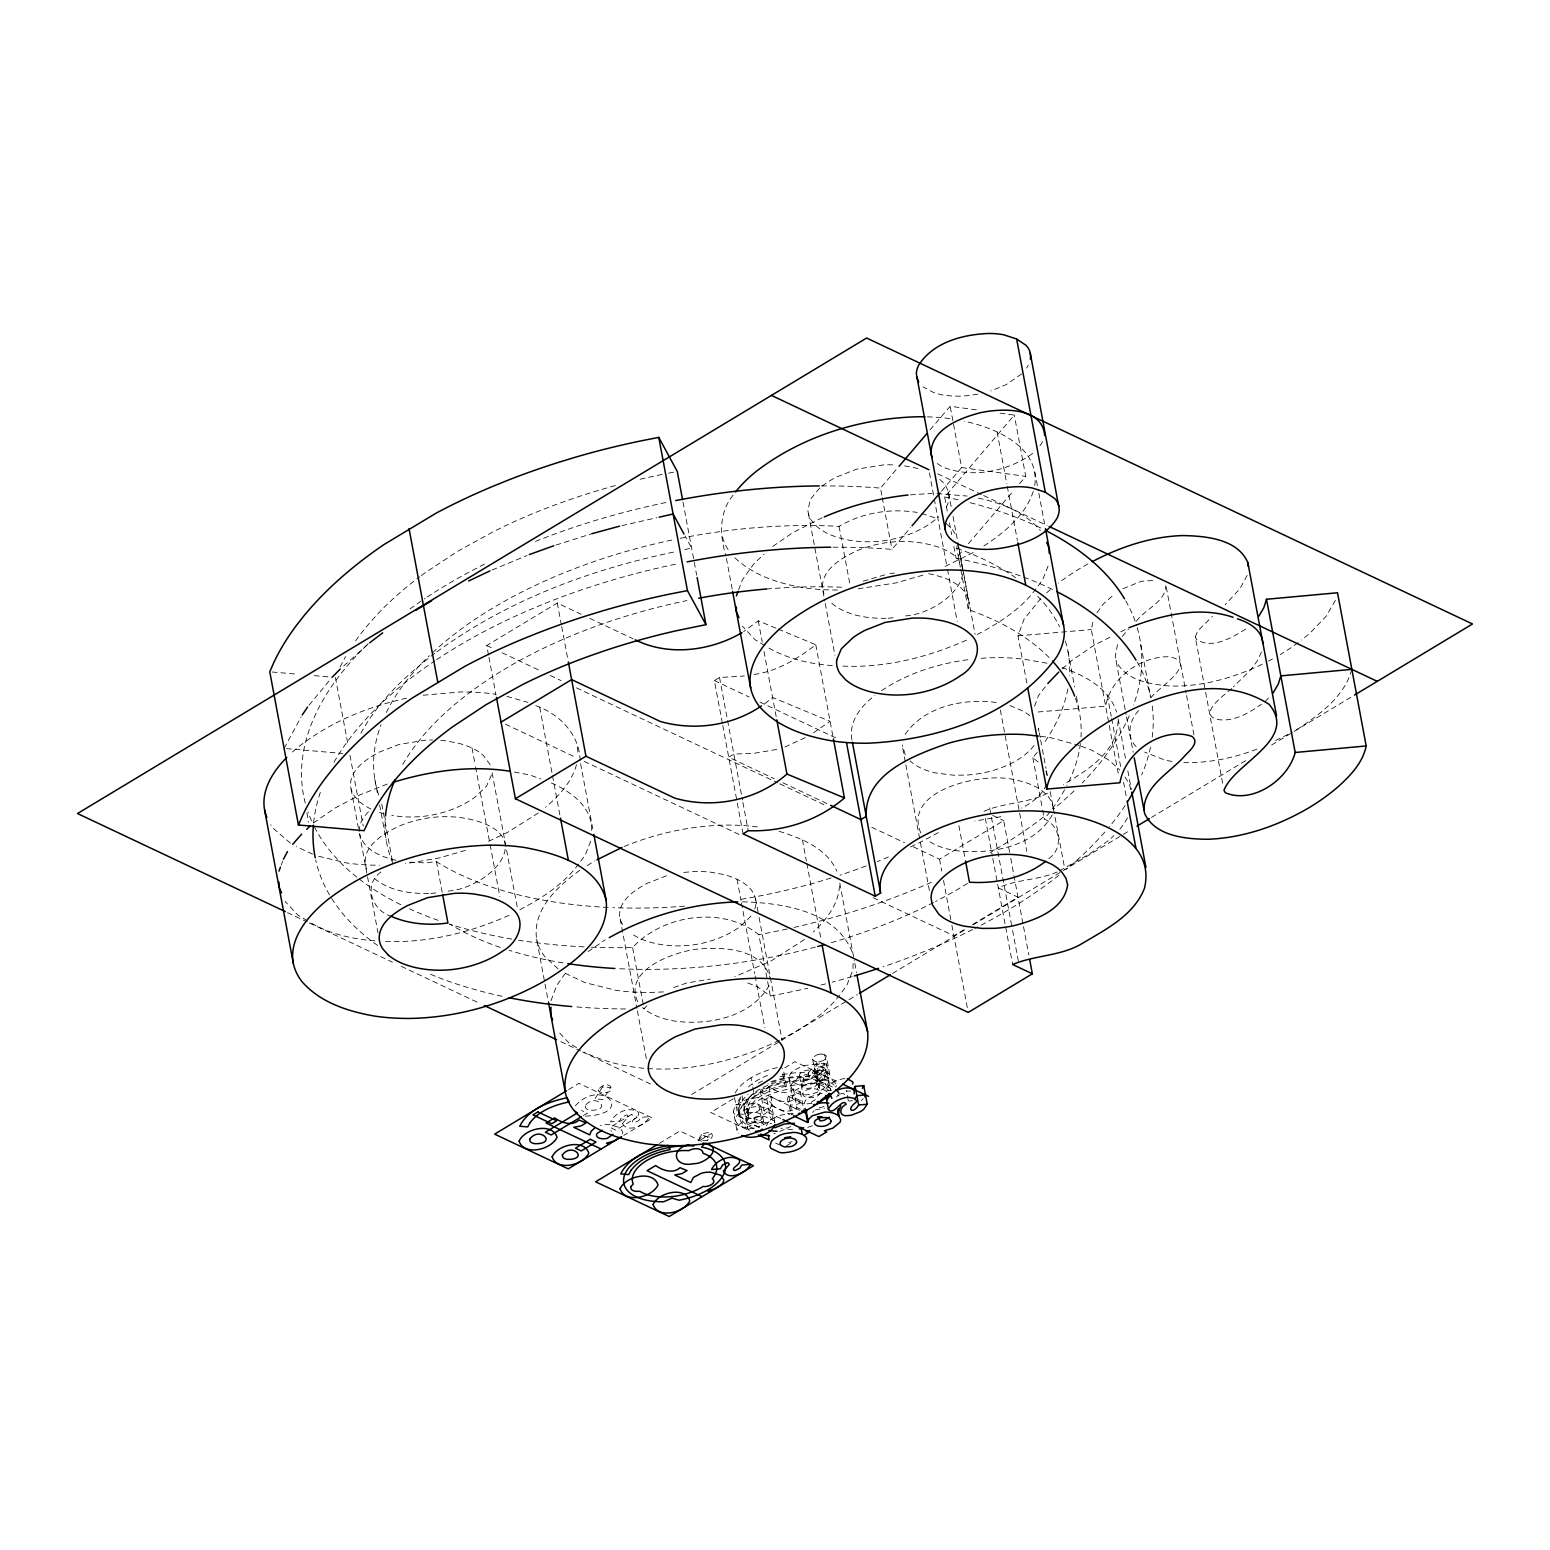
<?xml version="1.0" encoding="UTF-8"?>
<svg xmlns="http://www.w3.org/2000/svg" width="1550" height="1550" viewBox="0 0 1550 1550"><rect width="100%" height="100%" fill="white"/><g stroke="black" fill="none" stroke-linecap="round" stroke-linejoin="round"><path stroke-width="0.75" stroke-dasharray="5 3.75" d="M591.674 830.432C592.584 806.601 569.489 790.384 549.669 782.266M853.062 963.596L852.907 970.009L846.804 985.374L841.069 993.124M851.919 739.776C848.586 721.079 861.102 706.102 874.839 695.485M1118.092 721.079C1117.143 752.002 1087.344 770.621 1063.358 784.416M848.218 1100.287L846.533 1090.658M1222.64 783.234L1195.302 637.089L1197.627 631.024L1212.468 616.319M839.499 885.844C838.511 904.347 826.286 919.77 813.343 931.957M1034.741 485.518C1040.05 446.613 995.333 427.761 964.197 421.193M359.135 831.517L360.046 824.232L363.901 816.734L369.481 810.727M1118.209 773.334L1091.297 629.552L1093.447 619.671M827.158 1092.053A42.799 22.242 -10.6 0 0 818.923 1087.654C821.694 1077.327 810.689 1072.522 803.229 1077.541A42.799 22.242 -10.6 0 0 767.812 1084.051M818.322 1083.217L814.002 1087.616L806.194 1088.526A10.579 5.483 -10.6 0 1 801.912 1086.511C799.141 1078.761 817.799 1076.049 818.167 1084.07A42.799 22.242 -10.6 0 1 828.63 1090.406M818.923 1087.654C818.245 1081.493 808.616 1082.501 804.624 1084.981A42.799 22.242 -10.6 0 0 762.523 1094.939A42.799 22.242 -10.6 0 0 749.038 1118.441L746.461 1121.154L747.061 1123.634A10.559 5.483 -10.6 0 0 751.363 1125.668L755.741 1125.707A42.799 22.242 -10.6 0 0 761.573 1128.497M960.322 567.126L956.796 548.274L957.629 542.345M1049.156 657.626A352.451 183.094 -10.6 0 0 968.266 609.557L969.099 603.648L958.055 544.709M1026.817 683.007L1018.001 635.868L1024.046 619.206L1040.515 598.765M844.673 1094.61L843.278 1093.37A2.093 1.085 -10.6 0 0 842.347 1093.37L840.371 1093.971M491.369 775.116L486.487 786.199L474.532 797.553A82.383 42.799 -10.6 0 1 462.481 804.818C440.878 815.746 415.652 819.446 391.801 815.377M754.792 908.92C757.931 900.879 754.327 891.87 748.03 886.484A78.798 40.939 -10.6 0 0 737.025 879.296A83.7 43.477 -10.6 0 0 722.416 874.278L711.043 872.243A71.222 37.006 -10.6 0 0 692.482 871.604L681.671 872.65M766.514 1125.842L767.812 1123.033A19.937 10.346 -10.6 0 1 770.544 1120.204L776.066 1116.872A19.511 10.133 -10.6 0 1 780.987 1115.089L789.473 1113.811A17.631 9.164 -10.6 0 1 793.619 1114.082M576.503 764.654C571.756 782.033 559.027 795.925 545.523 807.259M1033.269 491.447C1025.189 515.84 1003.838 532.909 983.068 546.511M1034.606 706.219L1038.384 695.814L1046.444 685.313M1117.511 644.548L1115.244 656.464L1126.114 714.531M281.209 865.132L282.701 861.141M550.986 1000.757L556.741 985.354L566.583 971.598M738.594 589.93L742.314 579.952L753.959 563.716L764.072 554.164M1351.852 669.368C1344.044 697.926 1317.868 715.732 1294.483 731.232M590.666 841.262L585.164 855.193L579.894 862.323M1048.052 566.079L1042.549 579.991L1037.26 587.121M1247.13 575.438L1239.942 588.768L1225.12 604.752M946.178 507.218C951.564 498.364 948.639 486.7 940.811 480.326A81.491 42.334 -10.6 0 0 937.479 477.594M1261.467 652.046L1257.263 660.92L1250.676 669.852L1233.451 686.863M1335.383 600.431L1326.199 616.222L1310.757 632.342A194.874 101.234 -10.6 0 1 1301.477 640.072M340.128 666.984L343.286 660.746A395.095 205.259 -10.6 0 1 345.592 656.58M746.228 1116.523L746.364 1119.914A10.559 5.483 -10.6 0 0 750.665 1121.948C772.752 1123.072 758.105 1104.414 746.228 1116.523L748.34 1114.702A42.799 22.242 -10.6 0 1 761.825 1091.219A42.799 22.242 -10.6 0 1 803.927 1081.261M1046.521 784.281C1042.065 795.363 1031.913 802.764 1021.663 808.112M1052.256 814.932C1033.908 847.366 990.101 854.67 955.827 850.64A74.846 38.886 -10.6 0 1 927.52 840.1M769.129 985.529C750.994 1017.42 707.808 1025.848 673.843 1020.946A84.262 43.768 -10.6 0 1 642.553 1007.616M360.937 733.286C378.181 700.891 406.255 675.393 434.911 653.17M284.096 748.398L301.088 717.049M1026.546 368.164L1028.289 365.18M905.181 734.254C925.292 705.347 966.134 697.694 999.014 702.906M1096.935 612.754L1103.309 603.977L1114.489 594.115M733.072 495.264C718.793 512.449 719.646 535.738 725.962 555.985M1039.992 445.722L1042.627 441.789M575.379 1105.77C601.206 1076.979 636.934 1113.733 585.454 1116.136M1138.649 710.578C1128.981 720.401 1125.513 738.653 1137.719 747.875M578.557 864.086C563.599 884.314 541.667 898.361 519.579 909.792M1035.942 588.903C1020.966 609.111 999.053 623.158 976.965 634.609M839.635 995.061C824.678 1014.611 803.094 1028.115 781.433 1039.217M750.994 916.127L739.447 927.113A79.399 41.249 -10.6 0 1 727.803 934.127C705.25 945.5 678.59 948.871 653.945 943.175A83.855 43.574 -10.6 0 1 631.548 933.643M1034.179 745.511C1022.361 760.256 1003.819 768.102 985.839 772.326A67.154 34.894 -10.6 0 1 966.289 775.077L953.637 775.213L935.754 772.985A74.439 38.672 -10.6 0 1 920.933 768.102A74.613 38.75 -10.6 0 1 910.024 760.837M1122.239 636.43L1128.497 629.126M309.07 705.211L330.46 679.268M740.784 1096.935L735.843 1104.511L743.806 1105.189C751.556 1089.844 769.536 1083.566 785.327 1080.176L783.079 1076.049L778.972 1076.979M881.795 495.186L880.477 488.114L897.508 468.1M930.019 429.912L950.15 406.255L978.651 410.188M833.028 547.189A425.417 221.011 -10.6 0 1 891.947 549.398L910.528 527.581M941.489 491.195L961.62 467.538L950.15 406.255M947.263 511.093L944.609 496.949L1014.281 415.09L997.657 412.804M1052.431 589.426A425.417 221.011 -10.6 0 0 956.079 558.232L962.279 550.947M968.459 543.682L1013.371 490.924M1019.571 483.658L1025.751 476.373L1014.281 415.09M698.062 1141.033L702.286 1136.053L710.074 1137.119L707.265 1140.432M782.266 1074.634A51.654 26.834 -10.6 0 1 808.267 1072.91L816.714 1062.971L824.503 1064.036L825.898 1071.476L817.431 1081.416A51.654 26.834 -10.6 0 1 833.9 1088.042M749.134 1129.698A51.654 26.834 -10.6 0 1 750.2 1096.799A51.654 26.834 -10.6 0 1 809.643 1080.35L818.109 1070.411L816.714 1062.971M817.431 1081.416L816.056 1073.976L824.503 1064.036M836.554 1096.916L839.267 1094.513M591.364 947.186A425.417 221.011 -10.6 0 0 632.574 947.554C663.09 914.519 722.939 905.587 758.841 934.689L767.231 979.464M646.893 1005.756L644.044 1008.856L632.574 947.554M1265.052 701.666L1269.818 696.512M380.951 872.011C362.894 884.682 371.903 910.393 391.007 916.244M814.079 1110.769L813.266 1111.641A8.234 4.282 -10.6 0 0 812.801 1112.532M1048.769 858.623C1063.571 848.315 1060.723 826.15 1044.312 819.001L1042.549 809.584M1150.836 697.946C1157.482 687.929 1200.649 662.354 1168.913 656.735C1140.645 656.309 1110.497 677.815 1105.634 706.161L1037.066 712.07M835.314 1086.976L836.671 1085.775M1231.804 688.452C1225.411 694.226 1196.212 714.472 1218.145 719.568C1233.858 721.99 1249.067 712.942 1261.409 704.281M1136.286 621.24C1144.617 609.634 1165.891 601.516 1165.755 585.687M1062.273 668.903L1070.992 661.056L1094.203 645.149L1112.59 635.946M819.737 487.979L810.398 499.352L807.918 510.357A73.664 38.266 -10.6 0 0 811.444 520.451L816.792 526.419A86.684 45.027 -10.6 0 0 828.32 533.801A86.626 45.008 -10.6 0 0 843.433 538.993C868.93 544.883 896.52 541.396 919.867 529.616A82.383 42.799 -10.6 0 0 931.918 522.369L938.893 516.692M343.713 665.977L367.989 644.335M861.122 1100.655L863.273 1098.737M1021.624 373.957L1006.008 384.749L990.702 390.949M778.158 629.106L815.765 644.722C797.398 658.963 776.511 671.77 752.971 674.579M780.851 1118.596L763.937 1110.614L760.449 1092.014L769.013 1086.86C775.697 1091.781 786.412 1095.424 793.426 1089.011L800.401 1091.917C787.71 1101.546 783.757 1086.414 791.566 1114.876M775.949 628.176L758.26 620.833L743.671 631.548M764.828 703.719L772.597 697.442L830.102 721.331L812.839 733.247M800.381 1109.064L796.894 1107.63C789.88 1114.043 779.185 1110.401 772.501 1105.46L769.013 1086.86M579.816 870.325C557.903 886.058 532.328 909.308 536.61 939.087L548.526 1002.734M822.081 486.099L824.619 484.201A82.634 42.935 -10.6 0 1 836.671 476.954L856.375 469.243L883.306 464.923A73.761 38.324 -10.6 0 1 896.307 465.019M538.393 812.917L507.606 832.369L485.228 842.871M804.489 939.494L771.396 960.748L734.874 976.674M753.862 1092.886A42.799 22.242 -10.6 0 0 747.643 1110.982L745.066 1113.714L745.666 1116.194A10.559 5.483 -10.6 0 0 749.967 1118.228L754.346 1118.267A42.799 22.242 -10.6 0 0 771.532 1123.537M779.708 1131.481L785.598 1128.942L792.573 1129.698M701.743 1134.484L699.263 1138.049A6.413 3.333 -10.6 0 0 700.852 1139.773C714.608 1144.404 717.224 1127.063 701.743 1134.484L710.675 1138.707M313.449 822.992L335.071 808.034L360.511 794.627L388.043 783.796M772.791 546.433L792.438 532.851L822.139 517.758M1032.784 453.375C1007.888 471.336 973.264 478.485 944.066 467.558A52.777 27.416 -10.6 0 1 937.363 463.469M588.089 951.642L605.178 939.823M436.868 651.852C507.238 600.412 590.627 569.218 675.548 551.703M881.562 690.641C908.009 672.971 939.029 663.245 970.416 659.389M1245.638 629.087C1231.785 637.67 1212.487 649.566 1196.619 639.511L1195.302 637.089M587.159 865.597L594.851 860.947M488.502 654.952L486.739 645.517L557.283 603.008L581.114 614.265M722.339 723.036L714.395 680.605L719.529 677.505L744.387 675.994M983.998 811.289C1004.4 802.28 1029.161 803.442 1049.331 792.263M913.299 846.842L939.552 859.223L1003.683 820.589L1010.29 855.949M568.637 1089.553L578.925 1083.353L652.492 1118.073L623.72 1135.414M583.304 1115.593L587.334 1113.152L581.56 1110.439M964.216 929.613L953.889 935.832L870.751 896.597M972.509 924.614L1018.021 897.198L998.336 887.898C1016.49 879.218 1038.461 880.303 1057.216 871.972M691.629 1094.494L857.344 994.635M892.548 973.439L965.069 929.729M973.322 924.749L1128.71 831.129M1151.456 817.431L1246.781 759.984M1271.581 745.027L1352.414 696.337M659.331 1143.396L679.888 1131.016L701.53 1141.226M733.363 1098.795L710.752 1112.416L749.696 1130.803M784.746 1067.834L795.014 1061.653L838.298 1082.074M763.937 1110.614L772.501 1105.46M786.373 1145.896L792.534 1142.195M700.852 1139.773L711.411 1133.457M805.283 737.645L782.44 748.088M1087.945 563.909L1079.866 568.559A208.436 108.287 -10.6 0 0 1058.437 583.071M973.167 552.556L942.613 567.668M1122.917 588.729L1141.265 581.289L1155.351 580.339M779.398 1040.283C719.859 1069.074 645.672 1081.803 584.098 1052.159M763.162 1124.777C788.679 1112.919 757.931 1100.558 745.124 1110.129C721.854 1119.972 746.189 1133.961 759.849 1126.114M1268.404 661.133L1272.473 659.021M815.3 1109.916L824.387 1108.289M680.179 538.334A352.451 183.094 -10.6 0 1 839.073 526.38C862.381 512.624 890.553 508.09 917.154 512.43M1120.766 631.838L1126.889 628.777M1275.669 740.493L1292.39 732.259M1059.367 870.926L1089.379 854.05L1108.773 840.313A122.721 63.763 -10.6 0 0 1113.849 835.663M1262.184 664.233C1233.374 678.009 1201.618 686.999 1169.475 686.011C1150.294 684.228 1124.409 680.295 1115.961 660.319M624.127 846.552C656.328 833.28 690.99 825.743 725.826 825.084A145.235 75.446 -10.6 0 1 759.907 827.293M492.067 570.032L527.116 555.501M815.436 1099.686L812.607 1101.236A6.917 3.604 -10.6 0 0 811.522 1102.341L811.251 1102.786A8.138 4.224 -10.6 0 0 810.96 1104.511M966.502 640.15C927.404 657.433 884.624 668.283 841.669 666.054M509.117 915.333C470.037 932.635 427.238 943.466 384.284 941.257M850.679 1091.103L846.494 1090.987M852.423 1100.403L850.427 1101.043A1.976 1.027 -10.6 0 1 849.536 1101.062L848.548 1100.713M863.214 581.134L887.704 574.042M1256.837 749.173C1233.587 758.105 1208.767 763.123 1183.812 762.619M673.708 987.544L686.534 983.029L710.384 979.077M922.831 575.186L896.365 582.839L855.658 589.213M465.446 850.369L438.979 858.022L405.461 863.699M556.004 545.058L592.042 533.646M666.461 875.789L647.416 883.229A79.844 41.482 -10.6 0 0 635.771 890.243C627.459 896.016 619.225 904.677 619.632 915.507A71.203 36.987 -10.6 0 0 623.061 925.253M788.698 1142.602L792.05 1141.633M820.977 1061.285L821.636 1061.111A6.781 3.526 -10.6 0 0 823.496 1060.355A7.731 4.011 -10.6 0 0 825.007 1059.386A6.742 3.507 -10.6 0 0 826.208 1057.972A7.537 3.914 -10.6 0 0 826.479 1056.848L826.441 1056.499A6.239 3.236 -10.6 0 0 825.917 1055.569L823.224 1054.291A6.239 3.236 -10.6 0 0 821.423 1054.136L820.764 1054.155M824.464 1079.904L825.123 1079.711A6.781 3.526 -10.6 0 0 826.983 1078.955A7.731 4.011 -10.6 0 0 828.494 1077.986A6.742 3.507 -10.6 0 0 829.696 1076.572A7.537 3.914 -10.6 0 0 829.967 1075.467L826.441 1056.499M621.86 525.663L656.793 517.719M684.732 549.63L691.61 548.061L685.081 536.048M905.607 615.912C944.861 612.967 995.468 563.948 934.03 545.755C908.92 538.528 881.543 540.698 857.441 550.521C841.146 557.981 816.366 572.318 823.999 593.824M448.221 891.095C487.475 888.15 538.083 839.151 476.644 820.938C451.534 813.711 424.157 815.881 400.055 825.704C383.761 833.164 358.98 847.501 366.614 869.027M1000.971 816.676L974.892 821.054M662.121 474.416L647.125 477.671A395.076 205.259 -10.6 0 0 638.619 479.647M406.584 698.256C367.97 706.567 330.402 722.009 299.111 746.383A169.725 88.176 -10.6 0 0 290.082 754.211M668.612 473.157L675.122 471.878M977.895 394.107L968.692 395.521A56.827 29.527 -10.6 0 1 952.591 396.044L947.438 395.618A53.029 27.551 -10.6 0 1 933.662 392.576L923.025 386.861M776.647 749.464L754.443 753.242L733.867 754.114L728.732 757.214L774.225 778.701M811.929 1103.368L806.717 1103.891A18.232 9.474 -10.6 0 1 802.454 1103.619L793.542 1099.396A18.581 9.649 -10.6 0 1 792.496 1097.168L788.931 1077.638L790.364 1073.763A20.615 10.714 -10.6 0 1 793.193 1070.856L802.261 1066.09L812.801 1064.23A18.232 9.474 -10.6 0 1 817.083 1064.521L825.995 1068.725A17.883 9.3 -10.6 0 1 827.002 1070.953L830.567 1090.483M423.169 695.214L460.447 691.959A150.059 77.965 -10.6 0 1 495.709 694.245M888.169 618.295L894.66 617.597M430.784 893.498L437.274 892.8M753.649 1122.122L755.238 1121.948A42.799 22.242 -10.6 0 0 761.922 1125.126M889.952 573.539L894.428 573.093M608.162 907.428A352.451 183.094 -10.6 0 1 436.461 861.684L425.049 862.866L406.449 862.071M1018.001 635.868L1091.297 629.552M831.633 1090.27L824.949 1090.851A15.306 7.963 -10.6 0 1 825.433 1089.34L828.417 1085.62A25.304 13.156 -10.6 0 1 832.466 1082.675A22.029 11.451 -10.6 0 1 835.566 1081.048L841.417 1079.091A10.404 5.406 -10.6 0 1 845.021 1078.664M981.169 658.363L985.471 657.994A140.895 73.199 -10.6 0 1 1023.097 659.041L1046.889 663.206M910.47 494.857L932.17 493.365M663.458 991.923L649.702 992.465A144.867 75.253 -10.6 0 1 615.912 990.334L584.893 982.564L563.289 972.354M886.077 618.295C866.431 618.566 844.731 615.35 829.773 601.516M428.691 893.498C409.045 893.749 387.345 890.553 372.407 876.719M832.311 665.609C809.604 663.904 786.354 658.653 766.727 646.757M374.926 940.811C352.218 939.106 328.968 933.856 309.341 921.959M936.898 493.597L967.181 496.039M742.45 901.809C782.886 902.933 838.356 911.129 853.256 955.071M272.103 672.002L297.891 674.231M314.301 675.645L328.368 676.846M286.44 748.611L342.705 753.455M734.526 1097.536L737.587 1113.811L745.55 1114.508A48.205 25.052 -10.6 0 1 751.924 1105.538A47.101 24.471 -10.6 0 1 772.869 1093.331A48.283 25.091 -10.6 0 1 787.071 1089.476L783.583 1070.876L781.336 1066.749M1040.67 736.386L1049.544 737.393L1078.955 745.356M961.62 467.538L1025.751 476.373M818.109 1070.411L825.898 1071.476M904.522 465.872L914.287 467.674A86.684 45.027 -10.6 0 1 919.692 469.146M1172.071 761.438L1165.251 760.197L1144.694 752.118M978.341 498.131C1001.145 502.936 1025.112 511.965 1040.244 530.507M514.271 772.055L529.868 775L540.873 779.03M773.818 1133.399L775.349 1133.747M506.831 696.396L527.949 702.344M921.611 513.496L938.021 518.843M928.624 573.713C945.035 576.968 966.774 584.389 969.099 603.648M395.948 860.289C381.397 856.956 363.494 849.846 359.716 833.803M779.049 831.304C801.292 838.182 827.002 848.296 836.845 871.255M318.699 856.278L346.677 862.982A150.137 78.004 -10.6 0 0 379.285 865.229M1062.06 667.604C1084.322 675.18 1109.044 688.103 1116.562 712.07M1009.941 705.541L1023.523 711.334A82.092 42.644 -10.6 0 1 1030.479 716.274M1081.202 746.228L1092.401 750.51L1109.103 760.236L1119.817 770.001M747.701 982.933L757.097 986.536L770.311 995.972A425.417 221.011 -10.6 0 0 807.744 988.222M535.796 705.637C559.783 714.143 579.913 734.681 580.146 761.341M312.616 854.127L296.438 846.649M830.49 1089.553A17.883 9.3 -10.6 0 0 829.482 1087.325L820.551 1083.121A18.232 9.474 -10.6 0 0 816.269 1082.849L805.748 1084.69L796.681 1089.456A20.615 10.714 -10.6 0 0 793.852 1092.382L792.496 1097.168M774.942 1122.975L771.474 1104.356A17.864 9.281 -10.6 0 0 770.466 1102.147L761.534 1097.942A18.213 9.474 -10.6 0 0 757.252 1097.652L748.456 1098.969A20.189 10.501 -10.6 0 0 743.38 1100.81L737.664 1104.259A20.615 10.714 -10.6 0 0 734.816 1107.184L733.382 1111.059L736.947 1130.589A18.581 9.649 -10.6 0 0 737.994 1132.817L738.362 1133.244M774.69 1122.064A17.864 9.281 -10.6 0 0 773.934 1120.747L765.022 1116.543A18.213 9.474 -10.6 0 0 760.74 1116.252L751.944 1117.569A20.189 10.501 -10.6 0 0 746.868 1119.429L741.152 1122.859A20.615 10.714 -10.6 0 0 738.304 1125.784L736.947 1130.589M829.928 1075.099A6.239 3.236 -10.6 0 0 829.405 1074.169L826.712 1072.891A6.239 3.236 -10.6 0 0 824.891 1072.736L824.232 1072.755A7.556 3.933 -10.6 0 0 822.178 1073.046A6.742 3.507 -10.6 0 0 819.717 1073.84L817.238 1075.448A7.595 3.953 -10.6 0 0 816.385 1076.553A7.208 3.739 -10.6 0 0 816.094 1077.638A6.433 3.352 -10.6 0 0 816.288 1078.335L818.206 1079.904A6.433 3.352 -10.6 0 0 819.873 1080.272M937.653 473.854L981.402 494.508M983.591 495.535L1047.006 525.469M589.775 618.353L633.097 638.794M714.395 680.605L749.057 696.977M759.907 702.092L835.741 737.877M992.736 815.436L1003.683 820.589M782.905 782.789L828.417 804.256M486.739 645.517L493.307 648.617M502.064 652.744L541.434 671.324M550.173 675.451L561.119 680.624M576.426 687.851L777.674 782.827M779.863 783.854L825.801 805.554M871.739 827.235L904.541 842.716M505.455 724.199L575.457 757.233M584.195 761.36L739.505 834.656M788.097 1096.276L804.14 1103.852L805.438 1100.306L808.809 1097.206L821.016 1093.525A17.108 8.893 -10.6 0 1 825.569 1093.661M799.858 1110.323C779.03 1101.779 796.855 1108.095 802.144 1101.217L795.15 1098.33C788.117 1104.763 777.499 1101.023 770.757 1096.16L762.193 1101.314L789.686 1114.295M760.449 1092.014L798.521 1109.974M287.467 912.64L307.152 921.921M309.341 922.967L392.46 962.182M401.198 966.309L479.938 1003.47M560.868 1041.678L580.553 1050.958M582.742 1052.004L650.535 1083.993M775.659 1143.048L782.149 1146.128M839.015 1095.908L837.329 1094.726M764.789 645.575L755.044 639.724L742.431 626.161M576.561 1047.626L569.044 1043.092L558.387 1031.622M307.404 920.778L297.658 914.907L285.045 901.364M558.136 968.827L544.941 956.834A147.851 76.822 -10.6 0 1 536.61 939.087M290.431 843.181L273.226 828.32A153.082 79.534 -10.6 0 1 270.707 824.755M1037.183 752.37A352.451 183.094 -10.6 0 1 1032.842 757.717L1038.287 762.116M734.971 557.864C753.61 575.515 779.204 583.691 804.062 587.799A150.118 77.984 -10.6 0 0 839.034 590.007M946.081 523.571L952.262 529.228L956.195 535.583M637.689 1001.784C623.526 970.688 670.123 953.56 693.838 949.549C720.053 946.391 762.309 947.341 770.311 978.631M1124.99 777.054L1129.504 784.281L1130.977 790.984M920.797 832.97C902.158 789.26 983.669 772.152 1013.351 779.514A85.405 44.369 -10.6 0 1 1041.561 790.306L1047.645 795.692L1051.675 801.718L1053.283 808.112M782.634 1073.724L784.823 1085.349L787.071 1089.476M490.207 764.828L483.426 755.509A81.491 42.334 -10.6 0 0 472.033 748.069A86.684 45.027 -10.6 0 0 456.921 742.876L445.141 740.764A73.78 38.324 -10.6 0 0 438.921 740.202M905.258 754.85L902.391 744.93M816.54 1073.491L816.211 1072.697A10.036 5.212 -10.6 0 0 815.591 1071.961A9.901 5.134 -10.6 0 0 814.196 1071.05A10.559 5.483 -10.6 0 0 811.658 1070.275L810.941 1070.159A8.951 4.65 -10.6 0 0 808.596 1070.081A7.653 3.972 -10.6 0 0 806.155 1070.411L805.341 1070.604A6.839 3.546 -10.6 0 0 804.121 1071.011L802.939 1071.554A10.036 5.212 -10.6 0 0 801.486 1072.426L800.633 1073.123A6.82 3.546 -10.6 0 0 800.033 1073.801L799.742 1074.266A7.634 3.972 -10.6 0 0 799.451 1075.603A8.951 4.65 -10.6 0 0 799.877 1076.824L800.168 1077.211A10.579 5.502 -10.6 0 0 804.45 1079.226L810.65 1078.878A6.839 3.546 -10.6 0 0 811.871 1078.471L813.033 1077.947A9.998 5.192 -10.6 0 0 814.506 1077.056L815.358 1076.378A6.859 3.565 -10.6 0 0 815.959 1075.681L816.443 1074.77A7.924 4.127 -10.6 0 0 816.54 1073.491L820.008 1092.091A7.924 4.127 -10.6 0 1 819.911 1093.37L819.446 1094.281A6.859 3.565 -10.6 0 1 818.826 1094.978L817.993 1095.676A9.998 5.192 -10.6 0 1 816.521 1096.548L815.339 1097.071A6.839 3.546 -10.6 0 1 814.137 1097.478L807.938 1097.826A10.579 5.502 -10.6 0 1 803.656 1095.811L803.365 1095.424A8.951 4.65 -10.6 0 1 802.919 1094.203A7.634 3.972 -10.6 0 1 803.229 1092.866L803.501 1092.421A6.82 3.546 -10.6 0 1 804.101 1091.723L804.954 1091.026A10.036 5.212 -10.6 0 1 806.426 1090.154L807.589 1089.611A6.839 3.546 -10.6 0 1 808.809 1089.224L809.643 1089.011A7.653 3.972 -10.6 0 1 812.084 1088.681A8.951 4.65 -10.6 0 1 814.409 1088.778L815.145 1088.875A10.559 5.483 -10.6 0 1 817.683 1089.65A9.901 5.134 -10.6 0 1 819.059 1090.561A10.036 5.212 -10.6 0 1 819.698 1091.297L820.008 1092.091M760.992 1106.913L760.663 1106.119A9.901 5.134 -10.6 0 0 758.667 1104.472A10.579 5.502 -10.6 0 0 756.129 1103.697L755.393 1103.581A8.951 4.65 -10.6 0 0 753.067 1103.503A7.653 3.972 -10.6 0 0 750.607 1103.832L749.793 1104.026A6.839 3.546 -10.6 0 0 748.572 1104.433L747.391 1104.956A10.036 5.212 -10.6 0 0 745.938 1105.848L745.085 1106.526A6.82 3.546 -10.6 0 0 744.484 1107.223L744.213 1107.688A7.634 3.972 -10.6 0 0 743.903 1109.025A8.932 4.65 -10.6 0 0 744.329 1110.246L744.639 1110.614A10.579 5.502 -10.6 0 0 748.921 1112.648L755.102 1112.299A7.014 3.642 -10.6 0 0 756.729 1111.737L757.504 1111.35A9.998 5.192 -10.6 0 0 758.958 1110.478L759.81 1109.8A6.878 3.565 -10.6 0 0 760.411 1109.103L760.895 1108.192A7.924 4.127 -10.6 0 0 760.992 1106.913L764.15 1124.719A9.901 5.134 -10.6 0 0 762.135 1123.072A10.579 5.502 -10.6 0 0 759.616 1122.297L758.88 1122.181A8.951 4.65 -10.6 0 0 756.555 1122.103A7.653 3.972 -10.6 0 0 754.094 1122.433L753.281 1122.626A6.839 3.546 -10.6 0 0 752.06 1123.033L750.878 1123.576A10.036 5.212 -10.6 0 0 749.425 1124.447L748.572 1125.145A6.82 3.546 -10.6 0 0 747.972 1125.823L747.681 1126.288A7.634 3.972 -10.6 0 0 747.391 1127.625A8.932 4.65 -10.6 0 0 747.817 1128.846L748.107 1129.214A10.579 5.502 -10.6 0 0 749.871 1130.473M1045.959 771.067L1047.025 775.349M1166.278 587.101L1186.118 693.16M1186.564 695.524L1194.507 737.955M1140.8 644.742L1150.487 696.609M1126.54 716.894L1133.166 752.254M1118.131 718.987L1125.629 759.054M1127.838 770.834L1131.364 789.706M1107.262 695.02L1111.234 716.236M1111.66 718.599L1120.941 768.102M1123.576 782.246L1126.23 796.39M1034.877 472.014L1038.403 490.866M1038.849 493.229L1045.029 526.225M1068.027 651.678L1074.634 687.018M1076.397 696.454L1079.497 712.961M997.115 432.082L1006.822 483.949M1007.248 486.293L1017.401 540.504M1040.224 737.684L1038.442 728.268L1038.946 731.523M1040.651 740.048L1041.987 747.119M1042.414 749.464L1045.959 768.335M1046.386 770.679L1047.277 775.407M1050.202 791.624L1064.928 869.686M1032.842 757.717L1042.123 807.221M1000.351 709.977L1026.817 851.415M948.619 492.958L951.274 507.102M953.037 516.518L958.326 544.806M958.772 547.169L975.086 634.376M960.768 569.489L968.266 609.557M949.472 522.873L951.661 534.653M953.87 546.452L956.079 558.232M1010.736 858.312L1023.077 924.304M1023.523 926.667L1028.812 954.955M929.419 472.866L933.836 496.446M934.262 498.809L947.069 567.164M947.515 569.509L957.202 621.376M989.656 807.879L990.973 814.951M991.419 817.315L1012.15 928.101M1012.596 930.465L1018.331 961.097M985.316 818.361L992.368 856.084M992.814 858.448L997.231 882.008M997.657 884.372L1012.654 964.507M958.888 825.627L965.069 858.623M882.241 497.55L891.947 549.398M939.552 859.223L941.741 871.023M943.524 880.439L951.448 922.87M951.894 925.234L968.227 1012.441M902.759 748.34L905.394 762.484M905.839 764.847L919.964 840.274M920.409 842.619L929.671 892.122M839.073 526.38L850.097 585.299M808.48 513.864L824.794 601.071M825.239 603.434L834.946 655.282M815.765 644.722L833.416 739.001M839.809 883.171L854.36 960.961M854.806 963.306L856.569 972.741M802.435 839.887L806.407 861.102M806.852 863.447L820.958 938.874M758.26 620.833L762.232 642.049M763.995 651.484L776.337 717.476M824.794 1054.794L828.281 1073.394M822.43 1066.09L825.898 1084.709M726.408 558.349L732.143 588.981M812.646 1059.367L816.133 1077.986M814.196 1071.05L817.683 1089.65M808.267 1072.91L809.643 1080.35M803.229 1077.541L804.624 1084.981M799.509 1076.029L802.997 1094.629M800.401 1091.917L803.888 1110.517M719.529 677.505L742.469 800.091M742.896 802.435L748.204 830.722M793.426 1089.011L796.894 1107.63M683.007 502.103L696.686 575.166M755.586 898.69L758.667 915.197M759.113 917.561L782.053 1040.128M722.765 725.4L736.889 800.827M737.335 803.171L743.07 833.822M767.657 981.828L770.311 995.972M788.717 1095.908L792.205 1114.508M737.025 879.296L740.997 900.511M741.442 902.856L754.676 973.574M755.121 975.938L764.828 1027.786M766.882 1099.512L770.369 1118.112M758.667 1104.472L762.135 1123.072M777.209 1067.601A54.172 28.152 -10.6 0 0 751.014 1077.812L752.312 1084.787M752.757 1087.112L754.501 1096.412A53.979 28.036 -10.6 0 0 743.768 1104.743A54.366 28.249 -10.6 0 0 737.567 1113.811M754.346 1118.267L755.741 1125.707M747.643 1110.982L749.038 1118.441M746.848 1108.231L748.243 1115.671M742.062 1095.889L745.55 1114.508M743.981 1109.451L747.449 1128.051M738.284 1110.614L739.679 1118.054M620.174 918.898L636.953 1008.469M637.379 1010.813L646.641 1060.316M557.283 603.008L561.255 624.224M561.701 626.587L567.881 659.583M580.591 763.704L593.379 832.059M539.729 707.284L552.071 773.276M552.517 775.639L560.015 815.707M488.948 657.297L496 695.02M492.125 772.869L517.7 909.579M472.033 748.069L475.133 764.557M475.559 766.921L489.684 842.347M490.129 844.711L499.836 896.559M436.461 861.684L442.196 892.335M381.784 804.14L392.363 860.696M374.771 779.069L377.871 795.557M379.634 804.993L386.241 840.352M335.401 677.466L348.188 745.821M349.951 755.238L363.184 825.956M351.094 789.047L359.038 831.478M359.484 833.842L378.006 932.848M306.9 812.859L308.663 822.275M827.002 1070.953C825.627 1081.299 812.142 1084.671 803.229 1085.271A18.232 9.474 -10.6 0 1 798.986 1085L790.054 1080.796A18.581 9.649 -10.6 0 1 789.008 1078.567M771.474 1104.356C770.079 1114.702 756.594 1118.073 747.681 1118.693A18.232 9.474 -10.6 0 1 743.438 1118.422L734.526 1114.217A18.581 9.649 -10.6 0 1 733.479 1111.989M577.491 747.197L578.092 754.85M1137.216 627.653A425.417 221.011 -10.6 0 1 1133.534 705.173M1129.272 715.829A425.417 221.011 -10.6 0 1 1082.152 782.944M1074.169 790.829A425.417 221.011 -10.6 0 1 1053.089 809.468M1043.518 817.063A425.417 221.011 -10.6 0 1 990.198 852.558M931.414 882.299A425.417 221.011 -10.6 0 1 794.065 927.442M787.245 928.973A425.417 221.011 -10.6 0 1 758.841 934.689M584.118 946.876A425.417 221.011 -10.6 0 1 518.514 940.191M511.791 939.067A425.417 221.011 -10.6 0 1 449.364 924.091M438.185 920.351A425.417 221.011 -10.6 0 1 409.491 908.823M400.714 904.658A425.417 221.011 -10.6 0 1 358.786 878.714M356.849 877.184A425.417 221.011 -10.6 0 1 313.546 825.162M311.55 820.899A425.417 221.011 -10.6 0 1 308.082 812.142M305.331 803.229A425.417 221.011 -10.6 0 1 368.59 643.289M409.936 608.956A425.417 221.011 -10.6 0 1 425.146 598.377M427.122 597.079A425.417 221.011 -10.6 0 1 487.378 562.747M535.467 541.396A425.417 221.011 -10.6 0 1 666.442 502.413M821.558 485.906A425.417 221.011 -10.6 0 1 880.477 488.114M944.609 496.949A425.417 221.011 -10.6 0 1 958.772 499.972M970.261 502.743A425.417 221.011 -10.6 0 1 1040.961 528.143M1125.726 600.819A425.417 221.011 -10.6 0 1 1136.576 625.541M1152.27 706.025A425.417 221.011 -10.6 0 1 1151.689 740.706M1150.507 747.158A425.417 221.011 -10.6 0 1 1141.652 774.981M1125.145 805.496A425.417 221.011 -10.6 0 1 1109.316 826.789M1104.84 832.059A425.417 221.011 -10.6 0 1 1066.419 869.221M1058.863 875.324A425.417 221.011 -10.6 0 1 974.834 928.411M972.702 929.496A425.417 221.011 -10.6 0 1 882.977 966.871M852.113 976.616A425.417 221.011 -10.6 0 1 832.098 982.177M825.491 983.901A425.417 221.011 -10.6 0 1 821.074 985.025M625.599 1008.972A425.417 221.011 -10.6 0 1 574.081 1006.744M502.123 996.282A425.417 221.011 -10.6 0 1 427.335 972.935M377.638 945.481A425.417 221.011 -10.6 0 1 330.77 896.966M329.53 894.893A425.417 221.011 -10.6 0 1 315.716 859.998M313.604 822.817A425.417 221.011 -10.6 0 1 321.296 789.589M334.006 762.232A425.417 221.011 -10.6 0 1 434.678 660.978M436.616 659.661A425.417 221.011 -10.6 0 1 677.912 563.716M1137.196 662.102A425.417 221.011 -10.6 0 1 1150.798 697.423M1065.354 641.041A352.451 183.094 -10.6 0 1 1069.539 675.684M1067.872 688.975A352.451 183.094 -10.6 0 1 1043.828 743.361M938.273 832.602A352.451 183.094 -10.6 0 1 909.773 847.327M888.441 856.956A352.451 183.094 -10.6 0 1 877.377 861.548M866.121 865.927A352.451 183.094 -10.6 0 1 839.964 875.149M831.071 877.998A352.451 183.094 -10.6 0 1 739.331 899.581M684.519 906.169A352.451 183.094 -10.6 0 1 612.889 907.641M378.801 795.15A352.451 183.094 -10.6 0 1 381.009 724.838M386.338 712.458A352.451 183.094 -10.6 0 1 429.35 655.708M432.566 652.666A352.451 183.094 -10.6 0 1 673.126 539.768M956.796 548.274A352.451 183.094 -10.6 0 1 1015.638 577.743M1037.686 596.343A352.451 183.094 -10.6 0 1 1059.561 626.607M1075.409 698.139A352.451 183.094 -10.6 0 1 1081.009 736.967M1080.389 743.632A352.451 183.094 -10.6 0 1 1066.904 785.462M1064.579 789.822A352.451 183.094 -10.6 0 1 1051.384 810.049M1050.028 811.851A352.451 183.094 -10.6 0 1 1044.312 819.001M967.568 883.384A352.451 183.094 -10.6 0 1 935.561 901.519M933.546 902.546A352.451 183.094 -10.6 0 1 829.056 943.33M815.377 947.108A352.451 183.094 -10.6 0 1 617.288 968.595M563.076 962.879A352.451 183.094 -10.6 0 1 508.962 950.266M500.262 947.418A352.451 183.094 -10.6 0 1 449.849 924.149M392.809 863.059A352.451 183.094 -10.6 0 1 385.311 818.032M402.748 764.46A352.451 183.094 -10.6 0 1 686.941 600.567M766.611 589A352.451 183.094 -10.6 0 1 843.549 587.314M355.589 640.925A395.095 205.259 -10.6 0 1 372.446 619.748L379.905 611.688A381.843 198.381 -10.6 0 1 419.662 576.794M421.329 575.554A381.843 198.381 -10.6 0 1 424.7 573.074L457.502 551.393L493.83 531.417A381.998 198.458 -10.6 0 1 560.267 502.994L574.372 498.073A395.076 205.259 -10.6 0 1 615.466 485.557M927.384 416.853A150.137 78.004 -10.6 0 1 953.095 419.062M728.093 549.553A153.004 79.496 -10.6 0 1 721.99 534.769M384.206 813.731A86.567 44.969 -10.6 0 1 377.251 811.599M371.012 809.023A86.567 44.969 -10.6 0 1 359.503 801.66L354.078 795.634A73.625 38.246 -10.6 0 1 350.532 785.54C350.106 774.341 358.612 765.39 367.234 759.403A82.634 42.935 -10.6 0 1 379.285 752.137L398.989 744.426L425.921 740.106A73.78 38.324 -10.6 0 1 432.528 739.989M1046.56 592.894A208.436 108.287 -10.6 0 1 1053.167 587.237M1298.183 642.572A194.874 101.234 -10.6 0 1 1280.145 654.623M758.996 1126.714A51.654 26.834 -10.6 0 1 742.024 1096.392M758.26 1083.14A51.654 26.834 -10.6 0 1 762.619 1080.97M816.056 1073.976A51.654 26.834 -10.6 0 1 837.601 1085.872M817.528 1080.214A42.799 22.242 -10.6 0 1 830.529 1090.967M754.501 1096.412A54.172 28.152 -10.6 0 1 784.823 1085.349M751.014 1077.812A53.979 28.036 -10.6 0 0 740.28 1086.143A54.366 28.249 -10.6 0 0 735.184 1092.905M748.456 1086.938A47.101 24.471 -10.6 0 1 769.381 1074.731M819.039 1054.291A7.595 3.953 -10.6 0 1 821.113 1054.019M818.71 1054.426A6.742 3.507 -10.6 0 0 816.23 1055.24L813.75 1056.848A7.595 3.953 -10.6 0 0 812.917 1057.952A7.208 3.739 -10.6 0 0 812.607 1059.038M812.684 1059.076A6.433 3.352 -10.6 0 0 812.801 1059.735L814.719 1061.304A6.433 3.352 -10.6 0 0 816.385 1061.673A6.897 3.584 -10.6 0 0 818.962 1061.653M822.449 1080.272A6.897 3.584 -10.6 0 1 819.892 1080.272M820.725 1061.517A7.537 3.914 -10.6 0 1 818.691 1061.886M824.212 1080.118A7.537 3.914 -10.6 0 1 822.159 1080.486M824.116 1106.332A7.246 3.759 -10.6 0 1 821.849 1107.223L821.054 1107.417A8.138 4.224 -10.6 0 1 817.896 1107.785M790.81 1126.424A9.649 5.018 -10.6 0 1 789.725 1127.063L788.969 1127.412A6.801 3.526 -10.6 0 1 787.419 1127.974L781.433 1128.303A10.249 5.328 -10.6 0 1 780.754 1128.168M1127.451 817.819A122.721 63.763 -10.6 0 1 1119.759 829.269M812.433 1125.629A51.654 26.834 -10.6 0 1 806.581 1127.741M753.533 1128.458A51.654 26.834 -10.6 0 1 748.146 1094.223M770.873 1081.668A51.654 26.834 -10.6 0 1 808.964 1076.63L817.412 1066.691L825.201 1067.756L816.734 1077.696A51.654 26.834 -10.6 0 1 834.132 1085.039M610.758 1130.764A10.366 5.386 -10.6 0 1 611.708 1131.306M622.48 1133.902A14.899 7.75 -10.6 0 0 622.751 1132.197L619.923 1127.664L609.731 1124.544A15.461 8.041 -10.6 0 0 600.373 1125.61M790.752 1085.988C795.673 1101.217 823.011 1094.649 828.708 1082.132C823.98 1066.962 796.235 1073.317 790.752 1085.988M598.3 1089.689L598.281 1090.386A6.413 3.333 -10.6 0 0 599.889 1092.111C620.155 1095.986 609.324 1075.816 598.3 1089.689M814.389 1067.989L814.389 1068.667A6.413 3.333 -10.6 0 0 815.978 1070.411C836.264 1074.266 825.433 1054.097 814.389 1067.989M622.499 1123.401C626.975 1133.651 646.273 1125.203 649.392 1116.62L640.77 1117.414L638.852 1120.553L634.337 1122.743A1.976 1.027 -10.6 0 1 633.427 1122.762C628.583 1120.437 641.797 1116.446 638.038 1112.009C628.951 1106.003 614.827 1112.764 610.603 1121.851L619.496 1121.096L621.569 1117.376L626.239 1115.089A2.093 1.085 -10.6 0 1 627.188 1115.089L628.312 1116.775L622.499 1123.401M585.202 1105.731L585.803 1108.211A10.579 5.483 -10.6 0 0 590.104 1110.246C613.567 1111.059 595.491 1091.936 585.202 1105.731M602.466 1086.976L594.832 1098.931L603.028 1099.454L610.681 1087.499L602.466 1086.976M631.393 1114.508L610.002 1127.392L615.776 1130.124L637.166 1117.24L631.393 1114.508"/><path stroke-width="1.5" d="M278.942 882.144L278.942 886.581L281.558 892.916M550.967 1007.171L550.947 1015.696L552.633 1019.784M736.327 606.961L736.327 611.378L738.943 617.714M768.257 1135.162L768.955 1138.707M1143.919 809.681C1144.52 785.695 1169.727 772.675 1183.929 756.788C1188.056 751.924 1200.397 742.837 1192.047 736.424C1162.326 725.923 1124.738 752.37 1119.972 782.75L1046.676 789.086L1027.708 687.735M1049.098 553.04L1049.214 548.623L1046.696 542.306M793.581 1115.826L807.627 1122.452L808.926 1118.906L812.297 1115.806L824.484 1112.144A17.108 8.893 -10.6 0 1 829.056 1112.261L830.529 1112.474A21.293 11.063 -10.6 0 1 834.539 1113.559L836.806 1114.624A20.053 10.404 -10.6 0 1 839.286 1116.639L840.604 1119.798A14.764 7.673 -10.6 0 1 839.926 1122.355L832.757 1128.187L824.309 1130.744L826.692 1131.888L818.904 1136.576L782.963 1119.604M833.416 739.001L844.44 797.94C817.935 820.899 783.021 831.962 748.204 830.722L743.07 833.822L875.246 896.21L880.594 892.994C876.583 869.589 896.346 852.849 913.744 841.456C943.834 822.721 978.961 813.44 1014.146 811.212A140.895 73.199 -10.6 0 1 1051.772 812.258C1090.909 816.133 1156.61 837.523 1144.481 888.247C1133.883 915.469 1105.828 929.303 1082.307 943.427C1061.072 956.234 1034.606 955.129 1012.654 964.507L1032.358 973.807L968.227 1012.441L515.414 798.734L496.446 697.384M1046.676 789.086C1049.544 771.435 1062.738 757.853 1075.235 746.112A208.436 108.287 -10.6 0 1 1108.541 721.757C1155.409 694.846 1219.443 672.351 1269.14 704.378C1298.706 739.544 1233.974 763.239 1223.977 790.306L1225.294 792.728C1252.458 804.353 1288.128 779.902 1295.18 752.486L1266.505 599.269L1337.514 592.759L1366.189 745.957C1362.954 762.154 1351.212 774.768 1339.433 785.559A194.874 101.234 -10.6 0 1 1308.82 807.841C1278.169 825.743 1243.507 837.949 1207.818 839.267C1185.692 839.112 1155.118 836.244 1144.636 813.537L1134.212 757.834M825.821 1095.501L828.436 1109.451C834.442 1116.388 842.483 1096.606 846.164 1104.356C838.783 1107.436 838.627 1117.085 848.005 1115.535A10.811 5.619 -10.6 0 0 851.57 1115.128L860.269 1111.718A23.657 12.303 -10.6 0 0 863.989 1109.025L867.244 1104.22L863.757 1085.601L855.135 1086.395L853.74 1089.03M855.135 1086.395L858.623 1104.995C853.546 1114.179 845.021 1110.497 856.259 1102.108A9.358 4.863 -10.6 0 0 856.356 1100.558L854.147 1098.369L848.489 1097.264A10.404 5.406 -10.6 0 0 844.886 1097.691L839.034 1099.647A22.029 11.451 -10.6 0 0 835.954 1101.275A25.304 13.156 -10.6 0 0 831.904 1104.239L828.901 1107.94A15.306 7.963 -10.6 0 0 828.436 1109.451M1266.505 599.269L1263.851 607.678L1258.658 616.474M863.757 1085.601L862.381 1088.449M774.903 1124.854C771.086 1133.67 760.023 1136.77 751.169 1137.293A18.232 9.474 -10.6 0 1 746.926 1137.022L741.597 1135.452M826.692 1100.151L831.401 1093.893M278.981 871.1L280.453 867.128M283.437 859.146L287.506 851.551M736.366 595.917L737.839 591.926M864.784 1096.799L865.501 1094.92L856.879 1095.695L854.961 1098.834M852.558 1084.051L852.771 1083.508A9.358 4.863 -10.6 0 0 852.868 1081.958L847.385 1078.781M298.433 825.007L302.579 815.552A441.905 229.574 -10.6 0 1 325.5 778.061L332.824 768.781A457.327 237.596 -10.6 0 1 358.534 741.191A441.614 229.419 -10.6 0 1 412.416 697.926L464.767 666.384A441.033 229.129 -10.6 0 1 523.202 638.852L538.722 632.613A457.269 237.557 -10.6 0 1 586.966 615.66L603.357 610.642A441.75 229.497 -10.6 0 1 670.336 593.96L687.444 590.608L705.947 624.669L675.8 630.869A395.076 205.259 -10.6 0 0 603.028 651.291L588.942 656.212A381.998 198.458 -10.6 0 0 522.505 684.616L486.177 704.611L453.375 726.291A381.843 198.381 -10.6 0 0 408.58 764.906L401.121 772.966A395.095 205.259 -10.6 0 0 371.961 813.944L364.076 830.684L298.433 825.007L269.758 671.789L273.904 662.334A441.905 229.574 -10.6 0 1 296.844 624.844L304.149 615.563A457.327 237.596 -10.6 0 1 329.879 587.973A441.614 229.419 -10.6 0 1 383.741 544.709L436.093 513.166A441.033 229.129 -10.6 0 1 494.528 485.634L510.047 479.396A457.269 237.557 -10.6 0 1 558.291 462.442L574.682 457.424A441.75 229.497 -10.6 0 1 641.661 440.743L658.769 437.391L677.273 471.452L682.581 499.739M854.011 1093.893C856.472 1085.988 842.502 1087.441 838.434 1089.863M613.025 1134.29L607.484 1138.223A8.234 4.282 -10.6 0 1 602.776 1138.785L601.303 1138.63A9.087 4.728 -10.6 0 1 597.157 1136.673L596.711 1135.918A8.234 4.282 -10.6 0 1 597.157 1133.36L602.233 1130.299M807.182 1109.606L805.884 1113.152L801.873 1111.253M302.231 714.957L307.539 707.071M1272.996 693.083L1278.188 684.286L1280.842 675.877L1351.852 669.368M829.676 1093.37L820.454 1100.674M292.698 844.324L301.63 834.132M1047.781 683.569L1058.786 672.041M331.971 677.408L340.244 669.058M899.058 466.298L926.939 433.554M912.078 525.76L939.939 493.016M704.436 1143.745L701.607 1147.058A51.654 26.834 -10.6 0 1 724.16 1173.389A51.654 26.834 -10.6 0 1 679.055 1200.223L672.041 1198.15L663.749 1201.734A51.654 26.834 -10.6 0 1 625.812 1172.304A51.654 26.834 -10.6 0 1 693.838 1145.993M829.366 1117.182L824.29 1120.243A8.196 4.263 -10.6 0 1 820.086 1120.805L818.361 1117.027L822.004 1116.872M306.687 829.347L310.077 826.169M369.733 642.785L382.676 632.865M803.888 1110.517L802.241 1111.699M844.44 797.94L786.935 774.051C756.884 800.556 713 809.178 674.773 798.134L585.958 756.226L568.327 661.947M619.884 1137.39L613.626 1141.226L606.476 1143.164L608.859 1144.288M1045.688 861.296C1024.259 877.92 996.185 883.965 969.486 882.202L965.514 860.986M415.613 610.409L431.597 600.741M594.464 1128.226L591.073 1131.326L589.775 1134.871L573.732 1127.296L580.901 1125.978L586.036 1122.936L579.061 1120.03C572.028 1126.462 561.391 1122.743 554.648 1117.86L546.084 1123.033L601.071 1148.976M761.418 705.928C732.317 725.904 694.167 731.058 660.436 721.525L571.621 679.617L501.076 722.126M515.414 798.734L585.958 756.226M566.583 1090.793L494.644 1134.135L568.23 1168.855L621.647 1136.654M577.549 1112.861L545.387 1132.236L551.141 1134.968L581.308 1116.794M859.398 993.395L890.494 974.659M1136.964 826.15L1149.422 818.652M1354.487 695.078L1472.5 623.972L866.644 338.036L77.5 813.537L285.278 911.594M657.278 1144.636L595.626 1181.798L669.193 1216.517L753.455 1165.736L705.851 1143.261M804.876 1134.755L808.984 1132.275M596.866 859.824L621.957 847.482M741.966 632.652C710.462 651.077 668.554 656.483 635.268 639.821M468.642 580.979L489.877 570.942M609.266 937.673C648.307 915.372 692.966 903.34 737.839 901.848M774.826 1127.761L784.416 1123.963L794.549 1123.285M1092.169 561.681C1120.282 546.956 1151.243 536.416 1183.173 535.564C1205.822 536.029 1237.791 538.935 1247.866 562.708L1276.541 715.906M760.197 1130.337L760.992 1129.969A9.998 5.192 -10.6 0 0 762.445 1129.078M798.754 1113.559L799.955 1113.036M529.306 554.59L553.757 545.774M813.421 1104.995L814.913 1104.394M824.251 516.925C850.892 505.513 879.257 498.092 908.048 495.031M688.878 1144.753C669.329 1148.86 674.327 1167.944 693.315 1163.701C705.715 1164.36 725.749 1146.07 702.847 1143.086M817.121 1101.992L818.826 1101.372M1128.942 627.75C1161.434 615.273 1198.906 605.779 1233.025 617.249M790.713 1136.712L784.591 1137.777M592.042 533.646L619.535 526.186M392.46 782.537C430.164 770.796 470.561 765.099 509.795 771.222M758.589 1130.899L755.393 1131.423M659.118 517.177L673.107 513.999L683.996 534.033M1295.18 752.486L1366.189 745.957M858.623 1104.995L867.244 1104.22M820.415 1117.046L817.412 1116.93M1038.442 736.134L1025.131 734.603A127.391 66.185 -10.6 0 0 948.096 743.341C914.829 754.928 864.183 773.528 866.256 816.385L860.909 819.601L830.567 805.283M828.785 1103.174L825.821 1102.825A15.461 8.041 -10.6 0 0 816.462 1103.891M1237.442 618.818C1248.951 622.48 1262.165 629.862 1262.785 643.444M391.007 916.244C408.793 924.11 428.808 925.679 447.931 922.986L442.641 894.699M750.665 687.987A153.004 79.496 -10.6 0 0 759.287 706.335C777.616 727.454 805.961 736.482 832.738 741.016A150.118 77.984 -10.6 0 0 867.709 743.225C937.537 740.106 1014.669 715.519 1056.887 656.599C1086.337 607.135 1021.256 576.445 981.77 572.279A150.137 78.004 -10.6 0 0 946.507 569.974C889.061 571.504 831.052 589.232 785.153 624.398A169.803 88.214 -10.6 0 0 761.767 648.481C753.688 659.816 747.972 673.882 750.665 687.987L732.569 591.344M606.166 900.414C597.312 865.132 555.83 853.352 524.384 847.462A150.059 77.965 -10.6 0 0 489.122 845.176C431.675 846.707 373.666 864.435 327.786 899.601A169.725 88.176 -10.6 0 0 304.381 923.684C296.302 934.999 290.586 949.084 293.279 963.17A153.082 79.534 -10.6 0 0 301.901 981.538C320.23 1002.656 348.595 1011.685 375.352 1016.199A150.137 78.004 -10.6 0 0 410.324 1018.428C458.819 1017.536 506.85 1003.276 548.545 978.651C575.592 961.523 609.712 936.491 606.166 900.414L593.824 834.423M867.593 1031.68C859.029 997.58 818.962 986.207 788.582 980.511A145.235 75.446 -10.6 0 0 754.501 978.302C707.284 979.348 660.203 992.368 619.516 1016.432C593.495 1032.862 561.081 1057.681 565.285 1092.304A147.851 76.822 -10.6 0 0 573.616 1110.033C591.325 1130.454 618.721 1139.173 644.587 1143.532A144.867 75.253 -10.6 0 0 678.377 1145.683C725.226 1144.83 771.629 1131.054 811.929 1107.243C838.046 1090.696 871.003 1066.536 867.593 1031.68L857.014 975.105M802.261 1134.212L797.107 1132.701A17.631 9.164 -10.6 0 0 792.961 1132.43L784.474 1133.689A19.511 10.133 -10.6 0 0 779.553 1135.472L774.031 1138.804A19.937 10.346 -10.6 0 0 771.28 1141.633L769.982 1146.264A17.961 9.319 -10.6 0 0 770.989 1148.414L779.611 1152.483A17.593 9.145 -10.6 0 0 783.719 1152.754C792.321 1152.154 805.361 1148.899 806.697 1138.901A17.282 8.971 -10.6 0 0 805.709 1136.77L802.261 1134.212L800.962 1127.237M1016.645 338.985L1003.78 334.819A51.305 26.66 -10.6 0 0 988.822 333.483C963.112 334.374 933.449 342.104 918.762 365.006A58.881 30.593 -10.6 0 0 916.36 373.879L945.287 529.906C946.895 538.257 954.936 543.101 962.337 545.794A53.029 27.551 -10.6 0 0 976.113 548.836L981.266 549.262A56.827 29.527 -10.6 0 0 997.367 548.739C1019.435 545.716 1044.584 538.431 1056.964 518.398A62.116 32.279 -10.6 0 0 1059.231 509.156L1030.246 353.051A51.324 26.66 -10.6 0 0 1025.964 345.282L1016.645 338.985L1045.32 492.202L1054.639 498.499A51.324 26.66 -10.6 0 1 1058.921 506.249M1045.32 492.202L1032.455 488.037A51.305 26.66 -10.6 0 0 1017.497 486.7C991.787 487.591 962.124 495.302 947.438 518.223A58.881 30.593 -10.6 0 0 945.035 527.097L945.287 529.906M771.435 395.405L928.896 469.728M1049.195 526.516L1377.272 681.361M842.619 1084.109L868.581 1096.373M484.317 1005.543L556.489 1039.604M758.357 1134.891L769.168 1139.986M709.842 1191.95L707.439 1190.826L714.589 1188.889L720.847 1185.033A14.899 7.75 -10.6 0 0 723.734 1179.86L720.886 1175.307L710.694 1172.207A15.461 8.041 -10.6 0 0 701.336 1173.272L693.47 1177.361L690.757 1182.534L674.715 1174.958L681.884 1173.641L687.018 1170.599L680.024 1167.692C672.991 1174.125 662.373 1170.386 655.631 1165.522L647.067 1170.696L702.053 1196.639M656.89 1084.244L651.736 1078.471A71.203 36.987 -10.6 0 1 648.307 1068.725C647.9 1057.894 656.134 1049.234 664.446 1043.46A79.844 41.482 -10.6 0 1 676.091 1036.446L695.136 1029.006L721.157 1024.821A71.222 37.006 -10.6 0 1 739.718 1025.441L751.091 1027.476A83.7 43.477 -10.6 0 1 765.7 1032.513A78.798 40.939 -10.6 0 1 776.705 1039.701C791.837 1051.423 782.072 1072.522 768.122 1080.331A79.399 41.249 -10.6 0 1 756.477 1087.344C733.906 1098.717 707.265 1102.089 682.62 1096.392A83.855 43.574 -10.6 0 1 656.948 1084.264M388.101 954.839L382.753 948.852A73.625 38.246 -10.6 0 1 379.207 938.757C378.781 927.559 387.287 918.588 395.909 912.621A82.634 42.935 -10.6 0 1 407.96 905.355L427.664 897.644L454.596 893.323A73.78 38.324 -10.6 0 1 473.816 893.982L485.596 896.094A86.684 45.027 -10.6 0 1 500.708 901.286A81.491 42.334 -10.6 0 1 512.101 908.726C527.756 920.874 517.642 942.71 503.208 950.77A82.383 42.799 -10.6 0 1 491.156 958.036C467.809 969.816 440.219 973.303 414.722 967.394A86.567 44.969 -10.6 0 1 388.178 954.877M575.399 1111.369L576.929 1113.016M918.685 382.056L916.612 376.708M838.492 1108.87L838.86 1110.497A14.899 7.75 -10.6 0 1 837.62 1113.927M1131.81 792.05L1145.934 867.477M1127.102 801.098L1135.937 848.238M1045.475 528.589L1063.552 625.231M1017.846 542.868L1025.79 585.299M1029.704 959.663L1032.358 973.807M852.364 742.121L880.594 892.994M846.571 742.993L875.246 896.21M822.294 945.946L831.11 993.104M776.783 719.839L786.935 774.051M837.969 1109.664L839.286 1116.639M806.097 1110.439L808.267 1122.064M805.012 1108.502L807.627 1122.452M697.132 577.53L705.947 624.669M658.769 437.391L687.444 590.608M560.461 818.071L568.404 860.482M548.526 1002.734L565.285 1092.304M409.026 528.531L437.701 681.748M286.789 757.427A169.725 88.176 -10.6 0 0 275.706 770.466C267.627 781.801 261.911 795.867 264.604 809.972L293.279 963.17M1247.866 562.708L1248.447 566.835M1030.246 353.051L1030.556 355.938A62.116 32.279 -10.6 0 1 1030.324 359.019M1044.661 435.627C1042.627 406.817 1001.823 408.173 980.821 412.61C960.554 417.822 931.453 428.594 930.949 453.317A52.777 27.416 -10.6 0 0 932.092 456.94M1138.785 781.374A425.417 221.011 -10.6 0 1 1127.625 801.66M878.598 968.343A425.417 221.011 -10.6 0 1 854.321 975.958M571.717 1006.551A425.417 221.011 -10.6 0 1 509.097 997.735M315.231 857.731A425.417 221.011 -10.6 0 1 313.391 825.181M687.134 561.875A425.417 221.011 -10.6 0 1 830.684 547.208M1056.693 591.558A425.417 221.011 -10.6 0 1 1136.014 660.106M675.664 500.573A425.417 221.011 -10.6 0 1 819.214 485.925M1045.223 530.274A425.417 221.011 -10.6 0 1 1124.544 598.823M824.503 944.609A352.451 183.094 -10.6 0 1 817.664 946.488M614.924 968.479A352.451 183.094 -10.6 0 1 567.784 963.616M385.485 815.959A352.451 183.094 -10.6 0 1 395.095 779.631M698.682 598.242A352.451 183.094 -10.6 0 1 766.63 589M1052.527 661.172A352.451 183.094 -10.6 0 1 1074.634 696.066M925.001 416.795A150.137 78.004 -10.6 0 0 917.833 416.756C860.386 418.287 802.377 436.034 756.497 471.181A169.803 88.214 -10.6 0 0 735.553 491.989M266.891 817.451A153.082 79.534 -10.6 0 1 264.604 809.972M840.72 1105.673A51.654 26.834 -10.6 0 1 837.659 1111.912M809.875 1130.57A51.654 26.834 -10.6 0 1 806.155 1131.81M769.633 1135.743A51.654 26.834 -10.6 0 1 760.391 1134.154M835.876 1089.689A51.654 26.834 -10.6 0 1 838.996 1093.312M803.656 1127.683A42.799 22.242 -10.6 0 1 799.238 1128.923M777.151 1131.287A42.799 22.242 -10.6 0 1 768.877 1130.415M828.746 1093.486A42.799 22.242 -10.6 0 1 831.924 1098.408M519.114 1141.129C524.036 1156.358 551.374 1149.79 557.07 1137.254C552.342 1122.084 524.597 1128.439 519.114 1141.129M552.149 1156.862C556.896 1171.587 583.304 1165.232 588.806 1153.122C584.234 1138.475 557.438 1144.617 552.149 1156.862M620.097 1188.772C624.999 1204.021 652.337 1197.433 658.033 1184.917C653.306 1169.746 625.58 1176.101 620.097 1188.772M653.131 1204.524C657.859 1219.249 684.286 1212.894 689.789 1200.785C685.216 1186.118 658.421 1192.279 653.131 1204.524M836.69 659.951L836.593 663.574A73.664 38.266 -10.6 0 0 840.119 673.649L845.467 679.636A86.626 45.008 -10.6 0 0 872.107 692.211C897.605 698.101 925.195 694.613 948.542 682.833A82.383 42.799 -10.6 0 0 960.593 675.587C975.028 667.507 985.141 645.672 969.486 633.524A81.491 42.334 -10.6 0 0 958.094 626.084A86.684 45.027 -10.6 0 0 942.962 620.891L931.201 618.779A73.761 38.324 -10.6 0 0 911.981 618.14L885.05 622.461L865.346 630.153A82.634 42.935 -10.6 0 0 853.294 637.418L841.34 648.791L836.69 659.951M830.974 1121.057L830.413 1122.762A6.665 3.468 -10.6 0 1 829.812 1123.421L827.603 1124.932A7.246 3.759 -10.6 0 1 825.336 1125.823L824.542 1126.017A8.138 4.224 -10.6 0 1 821.384 1126.385L819.156 1126.23A9.106 4.728 -10.6 0 1 815.009 1124.273L814.447 1123.111A8.138 4.224 -10.6 0 1 814.738 1121.386L815.009 1120.96A6.917 3.604 -10.6 0 1 816.094 1119.856L818.904 1118.286A6.471 3.371 -10.6 0 1 820.086 1117.899A7.653 3.972 -10.6 0 1 821.655 1117.55L826.131 1117.589A10.404 5.406 -10.6 0 1 829.114 1118.616A10.056 5.212 -10.6 0 1 830.296 1119.546L830.974 1121.057M1067.621 884.721C1064.346 909.656 1035.807 919.944 1014.514 925.524A67.154 34.894 -10.6 0 1 994.964 928.295L982.293 928.431L964.429 926.202A74.439 38.672 -10.6 0 1 949.607 921.32A74.613 38.75 -10.6 0 1 938.699 914.054L932.383 904.851L931.066 898.148A67.154 34.894 -10.6 0 1 933.856 887.452C959.818 852.423 1014.514 845.893 1052.179 864.532A82.092 42.644 -10.6 0 1 1061.983 872.301L1066.013 878.327L1067.621 884.721M723.482 1171.064C727.958 1181.313 747.255 1172.866 750.374 1164.283L741.752 1165.077L739.834 1168.196L735.301 1170.405A1.976 1.027 -10.6 0 1 734.409 1170.424C729.682 1168.003 742.721 1164.147 739.021 1159.671C729.934 1153.665 715.809 1160.427 711.566 1169.514L720.479 1168.758L722.552 1165.038L727.221 1162.752A2.093 1.085 -10.6 0 1 728.151 1162.752L729.294 1164.438L723.482 1171.064M529.654 1139.153L530.274 1141.633A10.559 5.483 -10.6 0 0 534.556 1143.648C558.039 1144.462 539.942 1125.339 529.654 1139.153M562.34 1154.963L562.921 1157.366A10.23 5.309 -10.6 0 0 567.067 1159.322C589.736 1160.098 572.279 1141.633 562.34 1154.963M630.637 1186.816L631.238 1189.296A10.559 5.483 -10.6 0 0 635.539 1191.311L639.917 1191.349A42.799 22.242 -10.6 0 0 703.235 1186.409C707.226 1187.436 717.805 1183.348 712.322 1178.736A42.799 22.242 -10.6 0 0 703.099 1153.297C702.421 1147.155 692.792 1148.143 688.801 1150.642A42.799 22.242 -10.6 0 0 646.699 1160.582A42.799 22.242 -10.6 0 0 633.214 1184.084L630.637 1186.816M796.487 1142.602L796.022 1143.474A6.801 3.526 -10.6 0 1 795.189 1144.365L794.607 1144.811A9.649 5.018 -10.6 0 1 793.193 1145.663L792.457 1146.031A6.801 3.526 -10.6 0 1 790.887 1146.574L784.901 1146.903A10.249 5.328 -10.6 0 1 780.754 1144.946L780.483 1144.598A8.641 4.495 -10.6 0 1 780.076 1143.396A7.382 3.836 -10.6 0 1 780.367 1142.118L780.619 1141.672A6.587 3.429 -10.6 0 1 781.2 1140.994L782.033 1140.335A9.707 5.038 -10.6 0 1 783.447 1139.483L784.203 1139.134A6.762 3.507 -10.6 0 1 785.753 1138.572L786.548 1138.378A7.382 3.836 -10.6 0 1 788.911 1138.068A8.641 4.495 -10.6 0 1 791.159 1138.146L791.876 1138.262A10.211 5.309 -10.6 0 1 794.317 1138.998A9.571 4.979 -10.6 0 1 795.654 1139.889L796.584 1141.362A7.653 3.972 -10.6 0 1 796.487 1142.602M529.887 1122.878L527.717 1126.908L519.734 1126.23C528.608 1108.812 549.029 1101.624 566.971 1097.749L569.218 1101.895C554.609 1104.898 539.167 1110.536 529.887 1122.878M630.869 1170.521L628.68 1174.571L620.717 1173.873C629.591 1156.474 649.993 1149.286 667.953 1145.411L670.201 1149.558C655.572 1152.561 640.131 1158.179 630.869 1170.521M537.928 1111.931L532.987 1114.896L551.742 1123.75L556.683 1120.786L537.928 1111.931M590.279 1139.289L575.476 1148.201L581.231 1150.933L596.033 1142.021L590.279 1139.289"/></g></svg>
